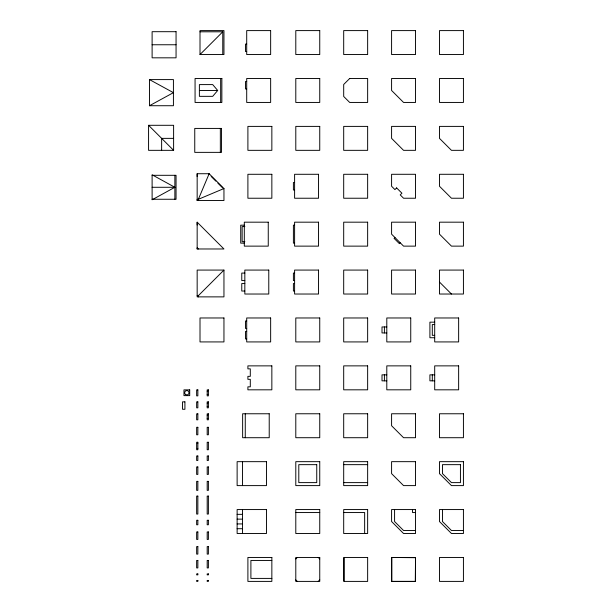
<?xml version="1.0" encoding="UTF-8"?>
<svg xmlns="http://www.w3.org/2000/svg" width="612" height="612" viewBox="0 0 612 612"><rect width="100%" height="100%" fill="white"/><g stroke="black" fill="none" stroke-linecap="round" stroke-linejoin="round"><path stroke-width="0.92" d="M197.163 248.977L197.163 222.179L223.954 248.977L197.163 248.977L197.163 247.776L198.357 248.977M197.163 200.514L197.163 173.724L209.136 173.724L223.954 188.542L223.954 200.514L197.163 200.514L197.163 199.313L198.357 199.313L223.954 188.542L223.281 188.542M217.696 90.469L212.693 96.344L199.39 96.344L199.39 84.594L212.693 84.594L217.696 90.469L199.39 90.469M200.009 54.544L200.009 30.6L223.954 30.6L223.954 54.544L200.009 54.544L222.76 31.801L200.009 31.801M198.357 296.874L198.357 295.673L223.954 270.076L197.163 270.076L197.163 296.874L223.954 296.874L223.954 270.076M394.931 237.494L394.082 238.343L399.376 243.637L400.225 242.788M295.795 558.947L297.294 557.456M318.248 581.4L319.747 579.901M391.588 581.4L415.54 581.4L415.54 557.456L391.588 557.456L391.588 581.4L415.54 581.4M415.296 581.163L415.54 557.456M174.864 187.287L152.113 199.772L152.113 174.803L174.864 187.287L152.113 187.287M149.473 105.723L173.425 92.657L149.473 79.591L149.473 105.723L173.425 105.723L173.425 79.591L149.473 79.591M246.705 44.072L245.504 44.072L245.504 51.553L246.705 51.553M152.113 44.76L176.057 44.76M246.705 81.488L245.504 81.488L245.504 88.969L246.705 88.969M148.571 125.299L173.609 125.299L173.609 150.338L148.571 150.338L148.571 125.299L173.609 150.338M173.609 138.366L161.637 138.366L161.637 150.338M152.113 175.307L176.057 175.307L176.057 199.26L152.113 199.26M294.602 182.521L293.4 182.521L293.4 190.003L294.602 190.003M244.31 225.178L240.715 225.178L240.715 243.14L244.31 243.14M294.602 225.178L293.4 225.178L293.4 243.14L294.602 243.14M244.877 226.593L242.138 226.593L242.138 241.717L244.877 241.717M244.831 273.074L241.763 273.074L241.763 280.556L244.831 280.556M294.602 273.074L293.4 273.074L293.4 280.556L294.602 280.556M244.831 283.547L241.763 283.547L241.763 291.029L244.831 291.029M294.602 283.547L293.4 283.547L293.4 291.029L294.602 291.029M197.163 295.673L198.357 295.673M246.705 320.971L245.504 320.971L245.504 328.453L246.705 328.453M434.696 322.164L429.907 322.164L429.907 337.732L434.696 337.732M434.696 324.559L432.302 324.559L432.302 335.338L434.696 335.338M386.799 326.953L382.01 326.953L382.01 332.943L386.799 332.943M246.705 331.444L245.504 331.444L245.504 338.926L246.705 338.926M386.799 374.85L382.01 374.85L382.01 380.84L386.799 380.84M434.696 374.85L429.907 374.85L429.907 380.84L434.696 380.84M207.193 391.175L207.789 391.175M207.193 394.564L207.789 394.564M207.193 403.147L207.789 403.147M207.193 406.536L207.789 406.536M207.193 415.127L207.789 415.127M207.193 418.516L207.789 418.516M197.255 443.409L197.852 443.409M197.255 448.604L197.852 448.604M343.692 464.653L367.644 464.653M343.692 482.616L367.644 482.616M295.795 512.55L319.747 512.55M343.692 512.55L364.645 512.55L364.645 533.503M415.54 512.55L412.542 512.55L412.542 509.559M237.127 514.348L242.513 514.348M237.127 519.137L242.513 519.137M237.127 523.926L242.513 523.926M237.127 528.714L242.513 528.714M415.54 530.512L403.56 530.512L394.579 521.531L394.579 509.559M463.429 530.512L451.457 530.512L442.476 521.531L442.476 509.559M391.588 557.456L415.296 557.693M271.85 560.447L250.897 560.447L250.897 578.409L271.85 578.409M439.485 282.055L451.457 294.028M211.155 176.417L215.868 181.129M217.887 183.149L222.607 187.869M318.248 557.456L319.747 558.947M295.795 579.901L297.294 581.4M432.302 374.85L432.302 380.84M391.825 557.693L391.825 581.163M384.405 326.953L384.405 332.943M384.405 374.85L384.405 380.84M344.173 557.93L344.173 580.918M245.267 413.766L245.267 437.71M242.513 461.662L242.513 485.607M242.513 509.559L242.513 533.503M222.76 31.801L222.76 54.544M220.664 78.497L220.664 102.441M220.343 128.421L220.343 152.365M209.136 174.397L209.136 173.724L198.357 199.313L198.357 200.514M197.163 173.724L197.163 176.562M197.163 222.179L197.163 225.025M174.864 175.307L174.864 199.26M349.682 78.497L343.692 84.479L343.692 96.459L349.682 102.441L367.644 102.441L367.644 78.497L349.682 78.497M396.622 187.907L394.931 189.605L391.588 186.262L391.588 174.29L415.54 174.29L415.54 198.234L403.56 198.234L400.225 194.891L401.916 193.201L396.622 187.907M270.649 30.6L246.705 30.6L246.705 54.544L270.649 54.544L270.649 30.6M319.747 30.6L295.795 30.6L295.795 54.544L319.747 54.544L319.747 30.6M367.644 30.6L343.692 30.6L343.692 54.544L367.644 54.544L367.644 30.6M415.54 30.6L391.588 30.6L391.588 54.544L415.54 54.544L415.54 30.6M463.429 30.6L439.485 30.6L439.485 54.544L463.429 54.544L463.429 30.6M176.057 31.694L152.113 31.694L152.113 57.826L176.057 57.826L176.057 31.694M221.858 78.497L195.067 78.497L195.067 102.441L221.858 102.441L221.858 78.497M270.649 78.497L246.705 78.497L246.705 102.441L270.649 102.441L270.649 78.497M319.747 78.497L295.795 78.497L295.795 102.441L319.747 102.441L319.747 78.497M415.54 78.497L391.588 78.497L391.588 90.469L403.56 102.441L415.54 102.441L415.54 78.497M463.429 78.497L439.485 78.497L439.485 102.441L463.429 102.441L463.429 78.497M271.85 126.393L247.898 126.393L247.898 150.338L271.85 150.338L271.85 126.393M319.747 126.393L295.795 126.393L295.795 150.338L319.747 150.338L319.747 126.393M367.644 126.393L343.692 126.393L343.692 150.338L367.644 150.338L367.644 126.393M415.54 126.393L391.588 126.393L391.588 138.366L403.56 150.338L415.54 150.338L415.54 126.393M463.429 126.393L439.485 126.393L439.485 138.366L451.457 150.338L463.429 150.338L463.429 126.393M221.544 128.421L194.754 128.421L194.754 152.365L221.544 152.365L221.544 128.421M271.85 174.29L247.898 174.29L247.898 198.234L271.85 198.234L271.85 174.29M318.546 174.29L294.602 174.29L294.602 198.234L318.546 198.234L318.546 174.29M367.644 174.29L343.692 174.29L343.692 198.234L367.644 198.234L367.644 174.29M463.429 174.29L439.485 174.29L439.485 186.262L451.457 198.234L463.429 198.234L463.429 174.29M268.255 222.179L244.31 222.179L244.31 246.131L268.255 246.131L268.255 222.179M318.546 222.179L294.602 222.179L294.602 246.131L318.546 246.131L318.546 222.179M367.644 222.179L343.692 222.179L343.692 246.131L367.644 246.131L367.644 222.179M415.54 222.179L391.588 222.179L391.588 234.159L403.56 246.131L415.54 246.131L415.54 222.179M463.429 222.179L439.485 222.179L439.485 234.159L451.457 246.131L463.429 246.131L463.429 222.179M268.775 270.076L244.831 270.076L244.831 294.028L268.775 294.028L268.775 270.076M318.546 270.076L294.602 270.076L294.602 294.028L318.546 294.028L318.546 270.076M367.644 270.076L343.692 270.076L343.692 294.028L367.644 294.028L367.644 270.076M415.54 270.076L391.588 270.076L391.588 294.028L415.54 294.028L415.54 270.076M463.429 270.076L439.485 270.076L439.485 294.028L463.429 294.028L463.429 270.076M223.954 317.972L200.009 317.972L200.009 341.924L223.954 341.924L223.954 317.972M270.649 317.972L246.705 317.972L246.705 341.924L270.649 341.924L270.649 317.972M319.747 317.972L295.795 317.972L295.795 341.924L319.747 341.924L319.747 317.972M367.644 317.972L343.692 317.972L343.692 341.924L367.644 341.924L367.644 317.972M410.744 317.972L386.799 317.972L386.799 341.924L410.744 341.924L410.744 317.972M458.64 317.972L434.696 317.972L434.696 341.924L458.64 341.924L458.64 317.972M271.85 365.869L247.898 365.869L247.898 368.86L250.3 368.86L250.3 376.349L247.898 376.349L247.898 379.341L250.3 379.341L250.3 386.822L247.898 386.822L247.898 389.821L271.85 389.821L271.85 365.869M319.747 365.869L295.795 365.869L295.795 389.821L319.747 389.821L319.747 365.869M367.644 365.869L343.692 365.869L343.692 389.821L367.644 389.821L367.644 365.869M410.744 365.869L386.799 365.869L386.799 389.821L410.744 389.821L410.744 365.869M458.64 365.869L434.696 365.869L434.696 389.821L458.64 389.821L458.64 365.869M189.712 389.875L183.96 389.875L183.96 395.627L189.712 395.627L189.712 389.875M197.852 389.875L196.651 389.875L196.651 395.865L197.852 395.865L197.852 389.875M208.386 389.875L207.193 389.875L207.193 395.865L208.386 395.865L208.386 389.875M184.916 401.854L182.521 401.854L182.521 409.275L184.916 409.275L184.916 401.854M197.852 401.854L196.651 401.854L196.651 407.837L197.852 407.837L197.852 401.854M208.386 401.854L207.193 401.854L207.193 407.837L208.386 407.837L208.386 401.854M269.219 413.766L242.635 413.766L242.635 437.71L269.219 437.71L269.219 413.766M319.747 413.766L295.795 413.766L295.795 437.71L319.747 437.71L319.747 413.766M367.644 413.766L343.692 413.766L343.692 437.71L367.644 437.71L367.644 413.766M415.54 413.766L391.588 413.766L391.588 425.738L403.56 437.71L415.54 437.71L415.54 413.766M463.429 413.766L439.485 413.766L439.485 437.71L463.429 437.71L463.429 413.766M197.852 413.827L196.651 413.827L196.651 419.809L197.852 419.809L197.852 413.827M208.386 413.827L207.193 413.827L207.193 419.809L208.386 419.809L208.386 413.827M197.852 427.298L196.651 427.298L196.651 434.78L197.852 434.78L197.852 427.298M208.386 427.298L207.193 427.298L207.193 434.78L208.386 434.78L208.386 427.298M197.852 442.262L196.651 442.262L196.651 449.743L197.852 449.743L197.852 442.262M208.386 442.262L207.193 442.262L207.193 449.743L208.386 449.743L208.386 442.262M197.852 455.971L196.651 455.971L196.651 460.461L197.852 460.461L197.852 455.971M208.386 455.971L207.193 455.971L207.193 460.461L208.386 460.461L208.386 455.971M266.465 461.662L237.127 461.662L237.127 485.607L266.465 485.607L266.465 461.662M319.747 461.662L295.795 461.662L295.795 485.607L319.747 485.607L319.747 461.662M367.644 461.662L343.692 461.662L343.692 485.607L367.644 485.607L367.644 461.662M415.54 461.662L391.588 461.662L391.588 473.634L403.56 485.607L415.54 485.607L415.54 461.662M463.429 461.662L439.485 461.662L439.485 473.634L451.457 485.607L463.429 485.607L463.429 461.662M316.748 464.653L298.794 464.653L298.794 482.616L316.748 482.616L316.748 464.653M460.438 464.653L442.476 464.653L442.476 473.634L451.457 482.616L460.438 482.616L460.438 464.653M197.852 466.933L196.651 466.933L196.651 474.415L197.852 474.415L197.852 466.933M208.386 466.933L207.193 466.933L207.193 474.415L208.386 474.415L208.386 466.933M197.852 481.361L196.651 481.361L196.651 490.342L197.852 490.342L197.852 481.361M208.386 481.361L207.193 481.361L207.193 490.342L208.386 490.342L208.386 481.361M197.852 496.087L196.651 496.087L196.651 514.049L197.852 514.049L197.852 496.087M208.386 496.087L207.193 496.087L207.193 514.049L208.386 514.049L208.386 496.087M266.465 509.559L237.127 509.559L237.127 533.503L266.465 533.503L266.465 509.559M319.747 509.559L295.795 509.559L295.795 533.503L319.747 533.503L319.747 509.559M367.644 509.559L343.692 509.559L343.692 533.503L367.644 533.503L367.644 509.559M415.54 509.559L391.588 509.559L391.588 521.531L403.56 533.503L415.54 533.503L415.54 509.559M463.429 509.559L439.485 509.559L439.485 521.531L451.457 533.503L463.429 533.503L463.429 509.559M197.852 520.277L196.651 520.277L196.651 524.767L197.852 524.767L197.852 520.277M208.386 520.277L207.193 520.277L207.193 524.767L208.386 524.767L208.386 520.277M197.852 531.95L196.651 531.95L196.651 539.432L197.852 539.432L197.852 531.95M208.386 531.95L207.193 531.95L207.193 539.432L208.386 539.432L208.386 531.95M197.852 546.615L196.651 546.615L196.651 554.097L197.852 554.097L197.852 546.615M208.386 546.615L207.193 546.615L207.193 554.097L208.386 554.097L208.386 546.615M271.85 557.456L247.898 557.456L247.898 581.4L271.85 581.4L271.85 557.456M319.747 557.456L295.795 557.456L295.795 581.4L319.747 581.4L319.747 557.456M367.644 557.456L343.692 557.456L343.692 581.4L367.644 581.4L367.644 557.456M463.429 557.456L439.485 557.456L439.485 581.4L463.429 581.4L463.429 557.456M197.852 560.447L196.651 560.447L196.651 567.928L197.852 567.928L197.852 560.447M208.386 560.447L207.193 560.447L207.193 567.928L208.386 567.928L208.386 560.447M197.852 573.918L196.651 573.918L196.651 574.867L197.852 574.867L197.852 573.918M208.386 573.918L207.193 573.918L207.193 574.867L208.386 574.867L208.386 573.918M197.852 580.444L196.651 580.444L196.651 581.4L197.852 581.4L197.852 580.444M208.386 580.444L207.193 580.444L207.193 581.4L208.386 581.4L208.386 580.444M185.757 394.618A2.157 2.157 0 0 0 188.993 392.751A2.157 2.157 0 0 0 185.757 390.884A2.157 2.157 0 0 0 185.757 394.618"/></g></svg>
